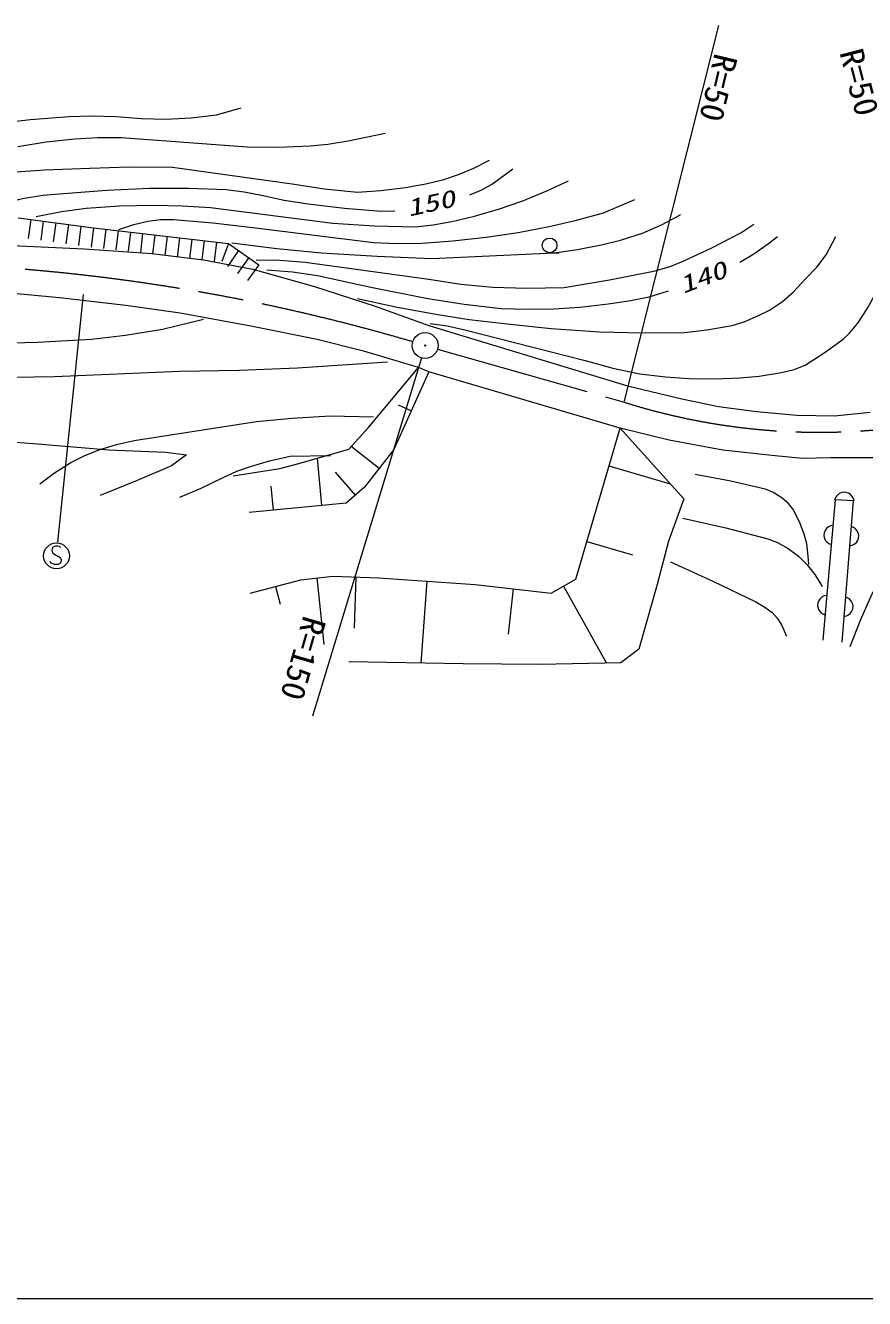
# Model space of a CAD drawing. Units: millimetres, scale not verified. Extents: x 40000 to 680000, y 20000 to 380000.
# Drawn here: x 391607 to 456428, y 205000 to 303404 of the extents above; entities that cross this region are included whole.
import ezdxf
from ezdxf.enums import TextEntityAlignment as Align

# ---------------------------------------------------------------- set-up
doc = ezdxf.new("R2010")
doc.units = ezdxf.units.MM
doc.header["$LTSCALE"] = 1000
doc.linetypes.add('CHAIN', pattern=[18.5, 12, -1.5, 3.5, -1.5])
for name, color, linetype, lineweight in [('M-BGD', 7, 'Continuous', 13), ('M-BGD-EXST', 7, 'Continuous', 13), ('M-BMK', 2, 'CHAIN', 13), ('M-BMK-SRVR', 3, 'Continuous', 13), ('M-STR-HTXT', 7, 'Continuous', 13), ('M-TTL-BAND', 7, 'Continuous', 13)]:
    doc.layers.add(name, color=color, linetype=linetype, lineweight=lineweight)
doc.styles.add('ＭＳ ゴシック', font='')
doc.styles.get('ＭＳ ゴシック').set_extended_font_data('MS Gothic')

msp = doc.modelspace()

# ---------------------------------------------------------------- linework, layer by layer
at = {"layer": 'M-BGD'}
for p, q in [((391048, 288541), (396861, 287766)), ((392017, 288412), (391819, 286925)), ((392986, 288283), (392787, 286796)), ((393954, 288153), (393756, 286667)), ((394923, 288024), (394725, 286537)), ((395892, 287895), (395694, 286408)), ((396861, 287766), (396675, 286278)), ((396861, 287766), (407301, 286555)), ((397810, 287656), (397637, 286166)), ((398759, 287546), (398586, 286056)), ((399708, 287436), (399535, 285946)), ((390027, 286427), (396135, 286131)), ((400657, 287326), (400484, 285836)), ((401606, 287216), (401433, 285726)), ((402555, 287106), (402382, 285616)), ((403504, 286995), (403332, 285505)), ((404453, 286885), (404281, 285395)), ((405403, 286775), (405230, 285285)), ((406352, 286665), (406179, 285175)), ((407301, 286555), (406764, 285154)), ((407301, 286555), (409626, 284908)), ((396135, 286131), (401357, 285786)), ((401357, 285786), (405348, 285293)), ((408076, 286006), (407209, 284782)), ((408851, 285457), (407984, 284233)), ((432094, 285831), (432844, 285831)), ((405348, 285293), (409159, 284555)), ((409626, 284908), (408759, 283684)), ((409159, 284555), (413938, 283224)), ((394236, 282338), (390149, 282732)), ((413938, 283224), (418618, 281697)), ((399360, 281747), (394236, 282338)), ((403547, 281155), (399360, 281747)), ((418618, 281697), (422756, 280219)), ((409015, 280170), (403547, 281155)), ((414138, 279136), (409015, 280170)), ((422756, 280219), (438126, 275539)), ((417833, 278200), (414138, 279136)), ((421971, 276968), (417833, 278200)), ((418077, 272308), (421971, 276968)), ((422760, 276623), (420068, 270623)), ((422760, 276623), (421971, 276968)), ((437538, 272288), (422760, 276623)), ((438126, 275539), (442313, 274554)), ((442313, 274554), (445140, 273963)), ((421414, 273623), (420437, 274061)), ((445140, 273963), (448095, 273569)), ((448095, 273569), (451199, 273273)), ((451199, 273273), (454106, 273224)), ((454106, 273224), (456864, 273520)), ((416583, 270661), (418077, 272308)), ((434126, 260602), (437538, 272288)), ((441332, 271352), (437538, 272288)), ((437538, 272288), (442476, 266807)), ((387460, 271461), (392224, 271080)), ((392224, 271080), (398037, 270603)), ((412714, 269550), (416583, 270661)), ((418938, 269167), (416761, 270857)), ((420068, 270623), (417808, 267712)), ((445470, 270564), (441332, 271352)), ((398037, 270603), (402420, 270413)), ((402420, 270413), (404040, 270222)), ((404040, 270222), (402897, 269365)), ((414514, 266304), (414160, 269965)), ((449263, 270170), (445470, 270564)), ((451628, 269923), (449263, 270170)), ((453795, 269973), (451628, 269923)), ((457096, 269973), (453795, 269973)), ((402897, 269365), (400229, 268221)), ((407658, 268593), (411259, 269167)), ((411259, 269167), (412714, 269550)), ((417100, 267099), (415557, 268882)), ((436685, 269367), (441414, 267985)), ((400229, 268221), (397370, 267078)), ((410761, 265940), (410580, 267800)), ((417808, 267712), (416391, 266486)), ((442476, 266807), (441288, 263551)), ((454157, 266731), (453200, 255891)), ((454187, 266909), (454117, 266733)), ((455575, 266654), (454157, 266731)), ((454285, 267054), (454187, 266909)), ((454443, 267196), (454285, 267054)), ((454597, 267278), (454443, 267196)), ((454780, 267328), (454597, 267278)), ((455020, 267315), (454780, 267328)), ((455196, 267245), (455020, 267315)), ((455341, 267147), (455196, 267245)), ((455483, 266989), (455341, 267147)), ((455565, 266835), (455483, 266989)), ((455615, 266652), (455565, 266835)), ((416391, 266486), (408884, 265758)), ((454694, 255738), (455575, 266654)), ((453799, 264724), (453642, 264647)), ((453984, 264768), (453799, 264724)), ((453301, 264196), (453280, 263956)), ((453280, 263956), (453324, 263772)), ((453377, 264370), (453301, 264196)), ((453324, 263772), (453400, 263615)), ((453479, 264511), (453377, 264370)), ((453642, 264647), (453479, 264511)), ((455589, 264598), (455415, 264672)), ((455731, 264496), (455589, 264598)), ((455869, 264335), (455731, 264496)), ((455947, 264178), (455869, 264335)), ((455898, 263580), (455973, 263755)), ((455992, 263994), (455947, 264178)), ((455973, 263755), (455992, 263994)), ((434979, 263524), (438492, 262498)), ((441288, 263551), (440407, 260181)), ((453400, 263615), (453536, 263452)), ((453536, 263452), (453678, 263349)), ((453678, 263349), (453852, 263273)), ((455294, 263177), (455478, 263223)), ((455478, 263223), (455635, 263300)), ((455635, 263300), (455797, 263438)), ((455797, 263438), (455898, 263580)), ((412867, 260564), (415357, 260832)), ((415357, 260832), (418881, 260717)), ((417119, 260774), (416990, 256830)), ((408960, 259530), (412867, 260564)), ((410914, 260047), (411281, 258662)), ((414112, 260698), (414667, 255543)), ((418881, 260717), (426350, 260181)), ((422616, 260449), (422160, 254109)), ((426350, 260181), (432210, 259530)), ((429280, 259855), (428892, 256361)), ((432210, 259530), (434126, 260602)), ((433168, 260066), (436504, 254108)), ((440407, 260181), (438990, 255201)), ((452898, 258950), (452822, 258776)), ((453001, 259091), (452898, 258950)), ((453163, 259227), (453001, 259091)), ((453321, 259304), (453163, 259227)), ((453505, 259348), (453321, 259304)), ((455149, 259140), (454974, 259214)), ((455291, 259038), (455149, 259140)), ((455428, 258877), (455291, 259038)), ((455506, 258720), (455428, 258877)), ((452822, 258776), (452801, 258537)), ((452801, 258537), (452845, 258352)), ((452845, 258352), (452921, 258195)), ((452921, 258195), (453058, 258032)), ((453058, 258032), (453199, 257929)), ((453199, 257929), (453373, 257854)), ((455038, 257764), (455194, 257842)), ((455194, 257842), (455356, 257979)), ((455356, 257979), (455458, 258122)), ((455458, 258122), (455532, 258296)), ((455551, 258536), (455506, 258720)), ((455532, 258296), (455551, 258536)), ((454853, 257719), (455038, 257764)), ((438990, 255201), (437611, 254129)), ((425431, 254052), (416583, 254205)), ((431368, 254014), (425431, 254052)), ((437611, 254129), (431368, 254014))]:
    msp.add_line(p, q, dxfattribs=at)
for points in [[(389055, 295801), (392001, 296133), (394992, 296363), (396702, 296414), (398575, 296364), (400569, 296202), (402447, 296153), (404410, 296264), (406366, 296488), (408266, 297047)], [(391021, 294053), (393195, 294399), (395409, 294642), (397206, 294745), (399037, 294737), (408725, 294031), (411181, 294008), (413590, 294091), (414959, 294222), (416537, 294484), (419398, 295091)], [(389787, 292005), (393089, 292241), (396582, 292386), (399622, 292470), (402963, 292451), (412403, 291125), (414684, 290781), (417252, 290516), (419050, 290638), (420956, 290873), (422531, 291150), (423924, 291496), (425062, 291877), (426237, 292386), (427455, 292997)], [(425925, 290324), (426855, 290700), (427697, 291156), (429247, 292319)], [(392436, 288638), (394399, 289028), (396286, 289289), (398883, 289452), (401520, 289515), (403711, 289471), (405906, 289324), (415352, 288120), (418572, 287925), (421709, 287837), (423102, 287984), (424552, 288242), (426305, 288655), (428224, 289219), (430030, 289850), (431880, 290610), (433558, 291399)], [(388852, 289268), (390176, 289726), (391371, 290034), (392951, 290280), (394552, 290424), (397889, 290674), (401209, 290819), (404210, 290819), (407107, 290713), (408496, 290554), (409838, 290293), (411596, 289901), (413439, 289605), (416247, 289277), (419087, 289056), (420129, 289074)], [(398830, 287621), (399969, 288016), (401059, 288287), (402046, 288396), (403048, 288405), (406078, 288147), (409160, 287783), (418506, 286622), (420305, 286553), (422255, 286587), (424614, 286755), (427197, 287048), (429680, 287410), (432069, 287860), (434189, 288346), (436270, 288928), (438692, 289946)], [(407543, 286604), (411020, 286169), (414465, 285839), (418766, 285563), (423013, 285393), (432458, 285828), (434250, 286076), (436213, 286464), (437576, 286803), (439288, 287358), (440735, 288004), (442156, 288747), (442223, 288783)], [(409432, 285296), (411232, 285265), (413205, 285114), (422772, 283789), (425247, 283419), (427714, 283164), (430328, 283101), (433223, 283154), (436719, 283738), (440258, 284435), (441401, 284783), (442406, 285188), (444644, 286227), (446883, 287387), (447876, 288057)], [(417265, 282293), (420321, 281632), (423469, 281057), (425877, 280675), (428586, 280357), (432224, 279983), (435960, 279714), (439244, 279639), (442516, 279672), (444243, 279871), (446214, 280217), (447134, 280505), (448241, 280976), (449074, 281405), (450082, 282055), (450933, 282823), (451896, 283843), (452731, 284713), (453475, 285673), (454221, 287088)], [(446792, 285109), (447874, 285752), (449018, 286559), (449717, 287088)], [(422883, 280355), (424194, 280177), (425561, 279881), (434853, 277500), (436972, 276925), (439070, 276475), (441058, 276242), (442892, 276127), (444831, 276095), (446829, 276174), (448278, 276304), (450007, 276577), (450983, 276815), (451833, 277148), (453322, 278096), (454782, 279155), (455279, 279628), (455907, 280405), (456623, 281495), (457294, 282723), (457719, 283696), (458053, 284713), (458386, 286216)], [(410242, 284521), (412236, 284351), (414175, 284083), (418285, 283173), (422702, 282301), (425511, 281865), (428368, 281537), (430367, 281471), (432433, 281504), (434433, 281632), (436619, 281878), (438220, 282110), (439787, 282440), (441289, 282902)], [(336192, 269474), (338254, 270702), (340208, 271750), (341663, 272416), (343177, 272995), (345470, 273706), (347667, 274281), (350629, 274949), (353745, 275540), (355466, 275777), (357459, 275939), (360361, 276138), (363497, 276467), (366485, 277019), (369512, 277470), (378910, 278284), (388559, 278808), (392529, 278921), (396719, 279144), (399339, 279464), (402192, 279920), (405362, 280696)], [(351521, 268822), (354025, 269527), (356562, 270347), (365546, 273377), (368777, 274177), (372163, 274904), (375180, 275372), (378308, 275750), (381170, 275977), (384249, 276109), (393857, 276258), (403504, 276677), (408103, 276763), (412621, 276952), (419570, 277402)], [(392720, 267980), (393844, 268817), (395114, 269625), (396189, 270163), (397310, 270607), (398651, 271012), (400008, 271311), (409445, 272787), (412216, 273056), (415139, 273228), (418498, 273151)], [(455306, 255393), (456108, 257437), (457020, 259462), (457344, 259965), (457857, 260545), (458484, 261051), (459206, 261473), (459764, 261694), (460372, 261821), (461368, 261923), (462320, 262141), (462873, 262383), (463561, 262814), (464076, 263240), (464743, 263992), (465174, 264673), (465511, 265436), (465739, 266203), (465892, 267101), (465936, 268104), (465878, 268929), (465342, 271442)], [(403521, 266946), (405184, 267638), (406878, 268458), (407940, 268943), (409070, 269345), (410456, 269760), (412063, 270125), (415166, 270163)], [(443356, 268722), (446108, 268208), (448758, 267583), (449358, 267336), (450050, 266927), (450429, 266591), (450907, 265952), (451370, 265052), (451738, 264116), (451936, 263360), (452055, 262370), (452089, 261751)], [(442398, 265313), (445704, 264573), (448949, 263731), (449695, 263437), (450535, 262986), (451330, 262378), (451972, 261741), (452593, 260956), (453046, 260228), (453161, 260027)], [(441441, 261943), (444720, 260455), (448029, 258840), (448729, 258447), (449290, 258018), (449693, 257570), (450041, 257018), (450404, 256197)]]:
    msp.add_lwpolyline(points, dxfattribs=at)
msp.add_circle((432094, 286401), 570, dxfattribs=at)
at = {"layer": 'M-BGD-EXST'}
for p, q in [((394099, 263457), (396100, 282610)), ((393684, 263048), (393644, 262808)), ((393644, 262808), (393724, 262608)), ((393924, 263168), (393684, 263048)), ((394084, 263168), (393924, 263168)), ((394244, 263128), (394084, 263168)), ((394324, 263048), (394244, 263128)), ((393604, 261848), (393524, 261968)), ((393844, 261728), (393604, 261848)), ((393724, 262608), (394284, 262288)), ((394324, 261848), (394124, 261728)), ((394284, 262288), (394364, 262088)), ((394364, 262088), (394324, 261848)), ((394124, 261728), (393844, 261728))]:
    msp.add_line(p, q, dxfattribs=at)
msp.add_circle((394004, 262408), 1000, dxfattribs=at)
at = {"layer": 'M-BMK'}
msp.add_line((423444, 278392), (437868, 274282), dxfattribs=at)
for centre, radius, start, end in [((379135, 135066), 150000, 73.58528, 87.97671), ((452928, 321960), 50000, 252.46977, 283.76247)]:
    msp.add_arc(centre, radius, start, end, dxfattribs=at)
at = {"layer": 'M-BMK-SRVR'}
for radius in [1000, 40]:
    msp.add_circle((422482, 278666), radius, dxfattribs=at)
at = {"layer": 'M-STR-HTXT'}
for p, q in [((437868, 274282), (445165, 303404)), ((422192, 277709), (413793, 250003))]:
    msp.add_line(p, q, dxfattribs=at)
at = {"layer": 'M-TTL-BAND'}
msp.add_line((40000, 205000), (579000, 205000), dxfattribs=at)

# ---------------------------------------------------------------- texts
at = {"layer": 'M-BGD', "style": 'ＭＳ ゴシック', "oblique": 15, "width": 1.4}
for s, rotation, p in [('150', 12.4, (421305, 288239)), ('140', 21, (442564, 282284))]:
    msp.add_text(s, height=1320, rotation=rotation, dxfattribs=at).set_placement(p, align=Align.BOTTOM_LEFT)
at = {"layer": 'M-STR-HTXT', "style": 'ＭＳ ゴシック', "width": 1.05}
for s, rotation, p in [('R=50', 256.7, (444325, 301464)), ('R=50', 284.5, (453954, 301191)), ('R=150', 253.8, (412573, 258028))]:
    msp.add_text(s, height=1833, rotation=rotation, dxfattribs=at).set_placement(p, align=Align.BOTTOM_LEFT)

doc.saveas('drawing.dxf')
